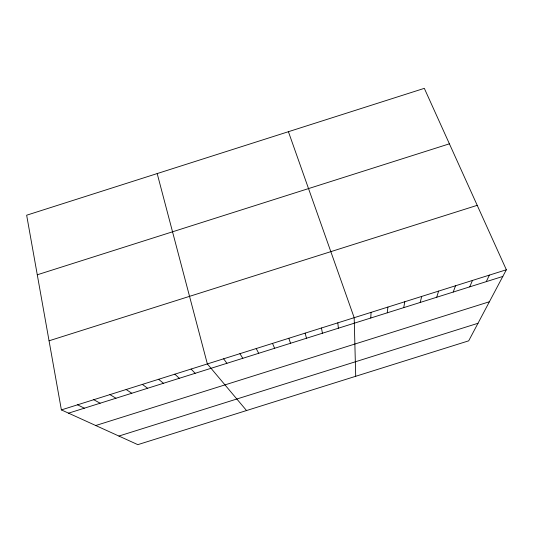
<?xml version="1.0" encoding="UTF-8"?>
<svg xmlns="http://www.w3.org/2000/svg" width="533" height="533" viewBox="0 0 533 533"><rect width="100%" height="100%" fill="white"/><g stroke="black" fill="none" stroke-linecap="round" stroke-linejoin="round"><path stroke-width="0.8" d="M370.781 318.008L371.041 312.378M387.244 312.824L387.917 307.061M403.721 307.634L404.8 301.745M420.211 302.444L421.696 296.421M436.714 297.247L438.606 291.098M453.217 292.051L455.528 285.768M469.74 286.854L472.458 280.438M486.269 281.644L489.394 275.101M506.35 269.765L468.694 340.834L137.82 444.655L61.382 409.904L26.65 215.212L424.321 88.345L506.35 269.765L61.382 409.904M37.277 274.788L449.406 143.823M49.056 340.8L477.222 205.332M68.544 413.162L502.812 276.44M95.733 425.521L489.407 301.745M118.906 436.054L477.994 323.278M77.558 404.807L84.341 408.191M93.748 399.71L100.144 403.215M109.945 394.607L115.954 398.238M126.154 389.503L131.778 393.254M142.371 384.393L147.608 388.271M158.601 379.283L163.444 383.28M174.844 374.166L179.301 378.29M191.094 369.049L195.158 373.3M246.532 410.543L207.357 363.926L157.188 173.565M223.627 358.802L226.911 363.299M239.91 353.672L242.801 358.296M256.2 348.542L258.705 353.292M272.51 343.412L274.615 348.282M288.413 131.704L354.179 317.688L355.711 376.285M288.819 338.268L290.538 343.272M305.142 333.132L306.468 338.255M321.479 327.988L322.412 333.238M337.822 322.838L338.362 328.215"/></g></svg>
